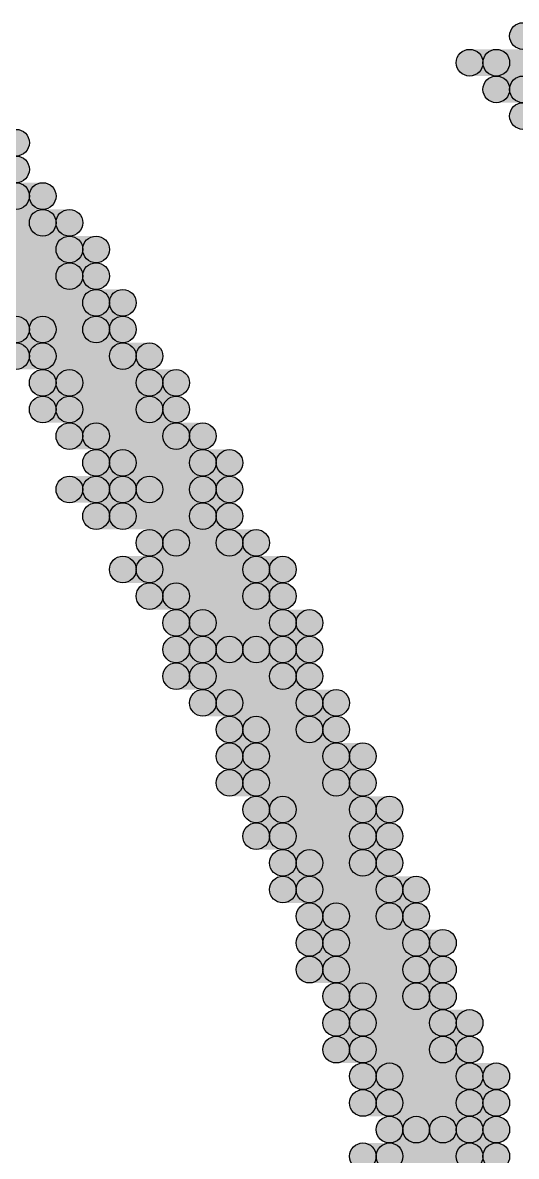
# Model space of a CAD drawing. Header units: millimetres. Extents: x 0 to 137, y 0 to 37.
# Drawn here: x 133.255 to 133.725, y 6.68 to 7.76 of the extents above; entities that cross this region are included whole.
import ezdxf

# ---------------------------------------------------------------- set-up
doc = ezdxf.new("R2010")
doc.units = ezdxf.units.MM
doc.layers.add('TopLayer', color=1, linetype='Continuous')
doc.layers.add('TopSolder', color=216, linetype='Continuous')

msp = doc.modelspace()

# ---------------------------------------------------------------- hatches: boundary and pattern name
at = {"layer": 'TopLayer'}
h = msp.add_hatch(color=1, dxfattribs=at)
edge = h.paths.add_edge_path()
edge.add_arc((133.7056, 7.7216), 0.0127, 0, 360)
for points in [[(133.7056, 7.7089), (133.7056, 7.7343), (133.7818, 7.7343), (133.7818, 7.7089)], [(133.1468, 7.5819), (133.1468, 7.6073), (133.2738, 7.6073), (133.2738, 7.5819)], [(133.1214, 7.5565), (133.1214, 7.5819), (133.2992, 7.5819), (133.2992, 7.5565)], [(133.1976, 7.5311), (133.1976, 7.5565), (133.3246, 7.5565), (133.3246, 7.5311)], [(133.223, 7.5057), (133.223, 7.5311), (133.3246, 7.5311), (133.3246, 7.5057)], [(133.223, 7.4803), (133.223, 7.5057), (133.35, 7.5057), (133.35, 7.4803)], [(133.2738, 7.4549), (133.2738, 7.4803), (133.35, 7.4803), (133.35, 7.4549)], [(133.2738, 7.4295), (133.2738, 7.4549), (133.3754, 7.4549), (133.3754, 7.4295)], [(133.2992, 7.4041), (133.2992, 7.4295), (133.4008, 7.4295), (133.4008, 7.4041)], [(133.2992, 7.3787), (133.2992, 7.4041), (133.4008, 7.4041), (133.4008, 7.3787)], [(133.3246, 7.3533), (133.3246, 7.3787), (133.4262, 7.3787), (133.4262, 7.3533)], [(133.35, 7.3279), (133.35, 7.3533), (133.4516, 7.3533), (133.4516, 7.3279)], [(133.3246, 7.3025), (133.3246, 7.3279), (133.35, 7.3279), (133.35, 7.3025)], [(133.3754, 7.3025), (133.3754, 7.3279), (133.4516, 7.3279), (133.4516, 7.3025)], [(133.35, 7.2771), (133.35, 7.3025), (133.4516, 7.3025), (133.4516, 7.2771)], [(133.4008, 7.2517), (133.4008, 7.2771), (133.477, 7.2771), (133.477, 7.2517)], [(133.3754, 7.2263), (133.3754, 7.2517), (133.5024, 7.2517), (133.5024, 7.2263)], [(133.4008, 7.2009), (133.4008, 7.2263), (133.5024, 7.2263), (133.5024, 7.2009)], [(133.4262, 7.1755), (133.4262, 7.2009), (133.5278, 7.2009), (133.5278, 7.1755)], [(133.4262, 7.1501), (133.4262, 7.1755), (133.477, 7.1755), (133.477, 7.1501)], [(133.5024, 7.1501), (133.5024, 7.1755), (133.5278, 7.1755), (133.5278, 7.1501)], [(133.4262, 7.1247), (133.4262, 7.1501), (133.5278, 7.1501), (133.5278, 7.1247)], [(133.4516, 7.0993), (133.4516, 7.1247), (133.5532, 7.1247), (133.5532, 7.0993)], [(133.477, 7.0739), (133.477, 7.0993), (133.5532, 7.0993), (133.5532, 7.0739)], [(133.477, 7.0485), (133.477, 7.0739), (133.5786, 7.0739), (133.5786, 7.0485)], [(133.477, 7.0231), (133.477, 7.0485), (133.5786, 7.0485), (133.5786, 7.0231)], [(133.5024, 6.9977), (133.5024, 7.0231), (133.604, 7.0231), (133.604, 6.9977)], [(133.5024, 6.9723), (133.5024, 6.9977), (133.604, 6.9977), (133.604, 6.9723)], [(133.5278, 6.9469), (133.5278, 6.9723), (133.604, 6.9723), (133.604, 6.9469)], [(133.5278, 6.9215), (133.5278, 6.9469), (133.6294, 6.9469), (133.6294, 6.9215)], [(133.5532, 6.8961), (133.5532, 6.9215), (133.6294, 6.9215), (133.6294, 6.8961)], [(133.5532, 6.8707), (133.5532, 6.8961), (133.6548, 6.8961), (133.6548, 6.8707)], [(133.5532, 6.8453), (133.5532, 6.8707), (133.6548, 6.8707), (133.6548, 6.8453)], [(133.5786, 6.8199), (133.5786, 6.8453), (133.6548, 6.8453), (133.6548, 6.8199)], [(133.5786, 6.7945), (133.5786, 6.8199), (133.6802, 6.8199), (133.6802, 6.7945)], [(133.5786, 6.7691), (133.5786, 6.7945), (133.6802, 6.7945), (133.6802, 6.7691)], [(133.604, 6.7437), (133.604, 6.7691), (133.7056, 6.7691), (133.7056, 6.7437)], [(133.604, 6.7183), (133.604, 6.7437), (133.7056, 6.7437), (133.7056, 6.7183)], [(133.6294, 6.6929), (133.6294, 6.7183), (133.6548, 6.7183), (133.6548, 6.6929)], [(133.6802, 6.6929), (133.6802, 6.7183), (133.7056, 6.7183), (133.7056, 6.6929)], [(133.604, 6.6675), (133.604, 6.6929), (133.7056, 6.6929), (133.7056, 6.6675)]]:
    msp.add_hatch(color=1, dxfattribs=at).paths.add_polyline_path(points)
h = msp.add_hatch(color=1, dxfattribs=at)
edge = h.paths.add_edge_path()
edge.add_arc((133.731, 7.6962), 0.0127, 0, 360)
h = msp.add_hatch(color=1, dxfattribs=at)
edge = h.paths.add_edge_path()
edge.add_arc((133.2484, 7.6454), 0.0127, 0, 360)
h = msp.add_hatch(color=1, dxfattribs=at)
edge = h.paths.add_edge_path()
edge.add_arc((133.2484, 7.62), 0.0127, 0, 360)
h = msp.add_hatch(color=1, dxfattribs=at)
edge = h.paths.add_edge_path()
edge.add_arc((133.2738, 7.5946), 0.0127, 0, 360)
h = msp.add_hatch(color=1, dxfattribs=at)
edge = h.paths.add_edge_path()
edge.add_arc((133.2992, 7.5692), 0.0127, 0, 360)
h = msp.add_hatch(color=1, dxfattribs=at)
edge = h.paths.add_edge_path()
edge.add_arc((133.3246, 7.5438), 0.0127, 0, 360)
h = msp.add_hatch(color=1, dxfattribs=at)
edge = h.paths.add_edge_path()
edge.add_arc((133.3246, 7.5184), 0.0127, 0, 360)
h = msp.add_hatch(color=1, dxfattribs=at)
edge = h.paths.add_edge_path()
edge.add_arc((133.35, 7.493), 0.0127, 0, 360)
h = msp.add_hatch(color=1, dxfattribs=at)
edge = h.paths.add_edge_path()
edge.add_arc((133.2738, 7.4676), 0.0127, 0, 360)
h = msp.add_hatch(color=1, dxfattribs=at)
edge = h.paths.add_edge_path()
edge.add_arc((133.35, 7.4676), 0.0127, 0, 360)
h = msp.add_hatch(color=1, dxfattribs=at)
edge = h.paths.add_edge_path()
edge.add_arc((133.2738, 7.4422), 0.0127, 0, 360)
h = msp.add_hatch(color=1, dxfattribs=at)
edge = h.paths.add_edge_path()
edge.add_arc((133.3754, 7.4422), 0.0127, 0, 360)
h = msp.add_hatch(color=1, dxfattribs=at)
edge = h.paths.add_edge_path()
edge.add_arc((133.2992, 7.4168), 0.0127, 0, 360)
h = msp.add_hatch(color=1, dxfattribs=at)
edge = h.paths.add_edge_path()
edge.add_arc((133.4008, 7.4168), 0.0127, 0, 360)
h = msp.add_hatch(color=1, dxfattribs=at)
edge = h.paths.add_edge_path()
edge.add_arc((133.2992, 7.3914), 0.0127, 0, 360)
h = msp.add_hatch(color=1, dxfattribs=at)
edge = h.paths.add_edge_path()
edge.add_arc((133.4008, 7.3914), 0.0127, 0, 360)
h = msp.add_hatch(color=1, dxfattribs=at)
edge = h.paths.add_edge_path()
edge.add_arc((133.3246, 7.366), 0.0127, 0, 360)
h = msp.add_hatch(color=1, dxfattribs=at)
edge = h.paths.add_edge_path()
edge.add_arc((133.4262, 7.366), 0.0127, 0, 360)
h = msp.add_hatch(color=1, dxfattribs=at)
edge = h.paths.add_edge_path()
edge.add_arc((133.35, 7.3406), 0.0127, 0, 360)
h = msp.add_hatch(color=1, dxfattribs=at)
edge = h.paths.add_edge_path()
edge.add_arc((133.4516, 7.3406), 0.0127, 0, 360)
h = msp.add_hatch(color=1, dxfattribs=at)
edge = h.paths.add_edge_path()
edge.add_arc((133.3246, 7.3152), 0.0127, 0, 360)
h = msp.add_hatch(color=1, dxfattribs=at)
edge = h.paths.add_edge_path()
edge.add_arc((133.35, 7.3152), 0.0127, 0, 360)
h = msp.add_hatch(color=1, dxfattribs=at)
edge = h.paths.add_edge_path()
edge.add_arc((133.3754, 7.3152), 0.0127, 0, 360)
h = msp.add_hatch(color=1, dxfattribs=at)
edge = h.paths.add_edge_path()
edge.add_arc((133.4516, 7.3152), 0.0127, 0, 360)
h = msp.add_hatch(color=1, dxfattribs=at)
edge = h.paths.add_edge_path()
edge.add_arc((133.35, 7.2898), 0.0127, 0, 360)
h = msp.add_hatch(color=1, dxfattribs=at)
edge = h.paths.add_edge_path()
edge.add_arc((133.4516, 7.2898), 0.0127, 0, 360)
h = msp.add_hatch(color=1, dxfattribs=at)
edge = h.paths.add_edge_path()
edge.add_arc((133.4008, 7.2644), 0.0127, 0, 360)
h = msp.add_hatch(color=1, dxfattribs=at)
edge = h.paths.add_edge_path()
edge.add_arc((133.477, 7.2644), 0.0127, 0, 360)
h = msp.add_hatch(color=1, dxfattribs=at)
edge = h.paths.add_edge_path()
edge.add_arc((133.3754, 7.239), 0.0127, 0, 360)
h = msp.add_hatch(color=1, dxfattribs=at)
edge = h.paths.add_edge_path()
edge.add_arc((133.5024, 7.239), 0.0127, 0, 360)
h = msp.add_hatch(color=1, dxfattribs=at)
edge = h.paths.add_edge_path()
edge.add_arc((133.4008, 7.2136), 0.0127, 0, 360)
h = msp.add_hatch(color=1, dxfattribs=at)
edge = h.paths.add_edge_path()
edge.add_arc((133.5024, 7.2136), 0.0127, 0, 360)
h = msp.add_hatch(color=1, dxfattribs=at)
edge = h.paths.add_edge_path()
edge.add_arc((133.4262, 7.1882), 0.0127, 0, 360)
h = msp.add_hatch(color=1, dxfattribs=at)
edge = h.paths.add_edge_path()
edge.add_arc((133.5278, 7.1882), 0.0127, 0, 360)
h = msp.add_hatch(color=1, dxfattribs=at)
edge = h.paths.add_edge_path()
edge.add_arc((133.4262, 7.1628), 0.0127, 0, 360)
h = msp.add_hatch(color=1, dxfattribs=at)
edge = h.paths.add_edge_path()
edge.add_arc((133.477, 7.1628), 0.0127, 0, 360)
h = msp.add_hatch(color=1, dxfattribs=at)
edge = h.paths.add_edge_path()
edge.add_arc((133.5024, 7.1628), 0.0127, 0, 360)
h = msp.add_hatch(color=1, dxfattribs=at)
edge = h.paths.add_edge_path()
edge.add_arc((133.5278, 7.1628), 0.0127, 0, 360)
h = msp.add_hatch(color=1, dxfattribs=at)
edge = h.paths.add_edge_path()
edge.add_arc((133.4262, 7.1374), 0.0127, 0, 360)
h = msp.add_hatch(color=1, dxfattribs=at)
edge = h.paths.add_edge_path()
edge.add_arc((133.5278, 7.1374), 0.0127, 0, 360)
h = msp.add_hatch(color=1, dxfattribs=at)
edge = h.paths.add_edge_path()
edge.add_arc((133.4516, 7.112), 0.0127, 0, 360)
h = msp.add_hatch(color=1, dxfattribs=at)
edge = h.paths.add_edge_path()
edge.add_arc((133.5532, 7.112), 0.0127, 0, 360)
h = msp.add_hatch(color=1, dxfattribs=at)
edge = h.paths.add_edge_path()
edge.add_arc((133.477, 7.0866), 0.0127, 0, 360)
h = msp.add_hatch(color=1, dxfattribs=at)
edge = h.paths.add_edge_path()
edge.add_arc((133.5532, 7.0866), 0.0127, 0, 360)
h = msp.add_hatch(color=1, dxfattribs=at)
edge = h.paths.add_edge_path()
edge.add_arc((133.477, 7.0612), 0.0127, 0, 360)
h = msp.add_hatch(color=1, dxfattribs=at)
edge = h.paths.add_edge_path()
edge.add_arc((133.5786, 7.0612), 0.0127, 0, 360)
h = msp.add_hatch(color=1, dxfattribs=at)
edge = h.paths.add_edge_path()
edge.add_arc((133.477, 7.0358), 0.0127, 0, 360)
h = msp.add_hatch(color=1, dxfattribs=at)
edge = h.paths.add_edge_path()
edge.add_arc((133.5786, 7.0358), 0.0127, 0, 360)
h = msp.add_hatch(color=1, dxfattribs=at)
edge = h.paths.add_edge_path()
edge.add_arc((133.5024, 7.0104), 0.0127, 0, 360)
h = msp.add_hatch(color=1, dxfattribs=at)
edge = h.paths.add_edge_path()
edge.add_arc((133.604, 7.0104), 0.0127, 0, 360)
h = msp.add_hatch(color=1, dxfattribs=at)
edge = h.paths.add_edge_path()
edge.add_arc((133.5024, 6.985), 0.0127, 0, 360)
h = msp.add_hatch(color=1, dxfattribs=at)
edge = h.paths.add_edge_path()
edge.add_arc((133.604, 6.985), 0.0127, 0, 360)
h = msp.add_hatch(color=1, dxfattribs=at)
edge = h.paths.add_edge_path()
edge.add_arc((133.5278, 6.9596), 0.0127, 0, 360)
h = msp.add_hatch(color=1, dxfattribs=at)
edge = h.paths.add_edge_path()
edge.add_arc((133.604, 6.9596), 0.0127, 0, 360)
h = msp.add_hatch(color=1, dxfattribs=at)
edge = h.paths.add_edge_path()
edge.add_arc((133.5278, 6.9342), 0.0127, 0, 360)
h = msp.add_hatch(color=1, dxfattribs=at)
edge = h.paths.add_edge_path()
edge.add_arc((133.6294, 6.9342), 0.0127, 0, 360)
h = msp.add_hatch(color=1, dxfattribs=at)
edge = h.paths.add_edge_path()
edge.add_arc((133.5532, 6.9088), 0.0127, 0, 360)
h = msp.add_hatch(color=1, dxfattribs=at)
edge = h.paths.add_edge_path()
edge.add_arc((133.6294, 6.9088), 0.0127, 0, 360)
h = msp.add_hatch(color=1, dxfattribs=at)
edge = h.paths.add_edge_path()
edge.add_arc((133.5532, 6.8834), 0.0127, 0, 360)
h = msp.add_hatch(color=1, dxfattribs=at)
edge = h.paths.add_edge_path()
edge.add_arc((133.6548, 6.8834), 0.0127, 0, 360)
h = msp.add_hatch(color=1, dxfattribs=at)
edge = h.paths.add_edge_path()
edge.add_arc((133.5532, 6.858), 0.0127, 0, 360)
h = msp.add_hatch(color=1, dxfattribs=at)
edge = h.paths.add_edge_path()
edge.add_arc((133.6548, 6.858), 0.0127, 0, 360)
h = msp.add_hatch(color=1, dxfattribs=at)
edge = h.paths.add_edge_path()
edge.add_arc((133.5786, 6.8326), 0.0127, 0, 360)
h = msp.add_hatch(color=1, dxfattribs=at)
edge = h.paths.add_edge_path()
edge.add_arc((133.6548, 6.8326), 0.0127, 0, 360)
h = msp.add_hatch(color=1, dxfattribs=at)
edge = h.paths.add_edge_path()
edge.add_arc((133.5786, 6.8072), 0.0127, 0, 360)
h = msp.add_hatch(color=1, dxfattribs=at)
edge = h.paths.add_edge_path()
edge.add_arc((133.6802, 6.8072), 0.0127, 0, 360)
h = msp.add_hatch(color=1, dxfattribs=at)
edge = h.paths.add_edge_path()
edge.add_arc((133.5786, 6.7818), 0.0127, 0, 360)
h = msp.add_hatch(color=1, dxfattribs=at)
edge = h.paths.add_edge_path()
edge.add_arc((133.6802, 6.7818), 0.0127, 0, 360)
h = msp.add_hatch(color=1, dxfattribs=at)
edge = h.paths.add_edge_path()
edge.add_arc((133.604, 6.7564), 0.0127, 0, 360)
h = msp.add_hatch(color=1, dxfattribs=at)
edge = h.paths.add_edge_path()
edge.add_arc((133.7056, 6.7564), 0.0127, 0, 360)
h = msp.add_hatch(color=1, dxfattribs=at)
edge = h.paths.add_edge_path()
edge.add_arc((133.604, 6.731), 0.0127, 0, 360)
h = msp.add_hatch(color=1, dxfattribs=at)
edge = h.paths.add_edge_path()
edge.add_arc((133.7056, 6.731), 0.0127, 0, 360)
h = msp.add_hatch(color=1, dxfattribs=at)
edge = h.paths.add_edge_path()
edge.add_arc((133.6294, 6.7056), 0.0127, 0, 360)
h = msp.add_hatch(color=1, dxfattribs=at)
edge = h.paths.add_edge_path()
edge.add_arc((133.6548, 6.7056), 0.0127, 0, 360)
h = msp.add_hatch(color=1, dxfattribs=at)
edge = h.paths.add_edge_path()
edge.add_arc((133.6802, 6.7056), 0.0127, 0, 360)
h = msp.add_hatch(color=1, dxfattribs=at)
edge = h.paths.add_edge_path()
edge.add_arc((133.7056, 6.7056), 0.0127, 0, 360)
h = msp.add_hatch(color=1, dxfattribs=at)
edge = h.paths.add_edge_path()
edge.add_arc((133.604, 6.6802), 0.0127, 0, 360)
h = msp.add_hatch(color=1, dxfattribs=at)
edge = h.paths.add_edge_path()
edge.add_arc((133.7056, 6.6802), 0.0127, 0, 360)
at = {"layer": 'TopSolder'}
h = msp.add_hatch(color=216, dxfattribs=at)
edge = h.paths.add_edge_path()
edge.add_arc((133.731, 7.747), 0.0127, 0, 360)
h = msp.add_hatch(color=216, dxfattribs=at)
edge = h.paths.add_edge_path()
edge.add_arc((133.6802, 7.7216), 0.0127, 0, 360)
for points in [[(133.6802, 7.7089), (133.6802, 7.7343), (133.7564, 7.7343), (133.7564, 7.7089)], [(133.7056, 7.6835), (133.7056, 7.7089), (133.7818, 7.7089), (133.7818, 7.6835)], [(133.096, 7.5565), (133.096, 7.5819), (133.2738, 7.5819), (133.2738, 7.5565)], [(133.1722, 7.5311), (133.1722, 7.5565), (133.2992, 7.5565), (133.2992, 7.5311)], [(133.1976, 7.5057), (133.1976, 7.5311), (133.2992, 7.5311), (133.2992, 7.5057)], [(133.1976, 7.4803), (133.1976, 7.5057), (133.3246, 7.5057), (133.3246, 7.4803)], [(133.2484, 7.4549), (133.2484, 7.4803), (133.3246, 7.4803), (133.3246, 7.4549)], [(133.2484, 7.4295), (133.2484, 7.4549), (133.35, 7.4549), (133.35, 7.4295)], [(133.2738, 7.4041), (133.2738, 7.4295), (133.3754, 7.4295), (133.3754, 7.4041)], [(133.2738, 7.3787), (133.2738, 7.4041), (133.3754, 7.4041), (133.3754, 7.3787)], [(133.2992, 7.3533), (133.2992, 7.3787), (133.4008, 7.3787), (133.4008, 7.3533)], [(133.3246, 7.3279), (133.3246, 7.3533), (133.4262, 7.3533), (133.4262, 7.3279)], [(133.2992, 7.3025), (133.2992, 7.3279), (133.3246, 7.3279), (133.3246, 7.3025)], [(133.35, 7.3025), (133.35, 7.3279), (133.4262, 7.3279), (133.4262, 7.3025)], [(133.3246, 7.2771), (133.3246, 7.3025), (133.4262, 7.3025), (133.4262, 7.2771)], [(133.3754, 7.2517), (133.3754, 7.2771), (133.4516, 7.2771), (133.4516, 7.2517)], [(133.35, 7.2263), (133.35, 7.2517), (133.477, 7.2517), (133.477, 7.2263)], [(133.3754, 7.2009), (133.3754, 7.2263), (133.477, 7.2263), (133.477, 7.2009)], [(133.4008, 7.1755), (133.4008, 7.2009), (133.5024, 7.2009), (133.5024, 7.1755)], [(133.4008, 7.1501), (133.4008, 7.1755), (133.4516, 7.1755), (133.4516, 7.1501)], [(133.477, 7.1501), (133.477, 7.1755), (133.5024, 7.1755), (133.5024, 7.1501)], [(133.4008, 7.1247), (133.4008, 7.1501), (133.5024, 7.1501), (133.5024, 7.1247)], [(133.4262, 7.0993), (133.4262, 7.1247), (133.5278, 7.1247), (133.5278, 7.0993)], [(133.4516, 7.0739), (133.4516, 7.0993), (133.5278, 7.0993), (133.5278, 7.0739)], [(133.4516, 7.0485), (133.4516, 7.0739), (133.5532, 7.0739), (133.5532, 7.0485)], [(133.4516, 7.0231), (133.4516, 7.0485), (133.5532, 7.0485), (133.5532, 7.0231)], [(133.477, 6.9977), (133.477, 7.0231), (133.5786, 7.0231), (133.5786, 6.9977)], [(133.477, 6.9723), (133.477, 6.9977), (133.5786, 6.9977), (133.5786, 6.9723)], [(133.5024, 6.9469), (133.5024, 6.9723), (133.5786, 6.9723), (133.5786, 6.9469)], [(133.5024, 6.9215), (133.5024, 6.9469), (133.604, 6.9469), (133.604, 6.9215)], [(133.5278, 6.8961), (133.5278, 6.9215), (133.604, 6.9215), (133.604, 6.8961)], [(133.5278, 6.8707), (133.5278, 6.8961), (133.6294, 6.8961), (133.6294, 6.8707)], [(133.5278, 6.8453), (133.5278, 6.8707), (133.6294, 6.8707), (133.6294, 6.8453)], [(133.5532, 6.8199), (133.5532, 6.8453), (133.6294, 6.8453), (133.6294, 6.8199)], [(133.5532, 6.7945), (133.5532, 6.8199), (133.6548, 6.8199), (133.6548, 6.7945)], [(133.5532, 6.7691), (133.5532, 6.7945), (133.6548, 6.7945), (133.6548, 6.7691)], [(133.5786, 6.7437), (133.5786, 6.7691), (133.6802, 6.7691), (133.6802, 6.7437)], [(133.5786, 6.7183), (133.5786, 6.7437), (133.6802, 6.7437), (133.6802, 6.7183)], [(133.604, 6.6929), (133.604, 6.7183), (133.6294, 6.7183), (133.6294, 6.6929)], [(133.6548, 6.6929), (133.6548, 6.7183), (133.6802, 6.7183), (133.6802, 6.6929)], [(133.5786, 6.6675), (133.5786, 6.6929), (133.6802, 6.6929), (133.6802, 6.6675)]]:
    msp.add_hatch(color=216, dxfattribs=at).paths.add_polyline_path(points)
h = msp.add_hatch(color=216, dxfattribs=at)
edge = h.paths.add_edge_path()
edge.add_arc((133.7056, 7.6962), 0.0127, 0, 360)
h = msp.add_hatch(color=216, dxfattribs=at)
edge = h.paths.add_edge_path()
edge.add_arc((133.731, 7.6708), 0.0127, 0, 360)
h = msp.add_hatch(color=216, dxfattribs=at)
edge = h.paths.add_edge_path()
edge.add_arc((133.2484, 7.5946), 0.0127, 0, 360)
h = msp.add_hatch(color=216, dxfattribs=at)
edge = h.paths.add_edge_path()
edge.add_arc((133.2738, 7.5692), 0.0127, 0, 360)
h = msp.add_hatch(color=216, dxfattribs=at)
edge = h.paths.add_edge_path()
edge.add_arc((133.2992, 7.5438), 0.0127, 0, 360)
h = msp.add_hatch(color=216, dxfattribs=at)
edge = h.paths.add_edge_path()
edge.add_arc((133.2992, 7.5184), 0.0127, 0, 360)
h = msp.add_hatch(color=216, dxfattribs=at)
edge = h.paths.add_edge_path()
edge.add_arc((133.3246, 7.493), 0.0127, 0, 360)
h = msp.add_hatch(color=216, dxfattribs=at)
edge = h.paths.add_edge_path()
edge.add_arc((133.2484, 7.4676), 0.0127, 0, 360)
h = msp.add_hatch(color=216, dxfattribs=at)
edge = h.paths.add_edge_path()
edge.add_arc((133.3246, 7.4676), 0.0127, 0, 360)
h = msp.add_hatch(color=216, dxfattribs=at)
edge = h.paths.add_edge_path()
edge.add_arc((133.2484, 7.4422), 0.0127, 0, 360)
h = msp.add_hatch(color=216, dxfattribs=at)
edge = h.paths.add_edge_path()
edge.add_arc((133.35, 7.4422), 0.0127, 0, 360)
h = msp.add_hatch(color=216, dxfattribs=at)
edge = h.paths.add_edge_path()
edge.add_arc((133.2738, 7.4168), 0.0127, 0, 360)
h = msp.add_hatch(color=216, dxfattribs=at)
edge = h.paths.add_edge_path()
edge.add_arc((133.3754, 7.4168), 0.0127, 0, 360)
h = msp.add_hatch(color=216, dxfattribs=at)
edge = h.paths.add_edge_path()
edge.add_arc((133.2738, 7.3914), 0.0127, 0, 360)
h = msp.add_hatch(color=216, dxfattribs=at)
edge = h.paths.add_edge_path()
edge.add_arc((133.3754, 7.3914), 0.0127, 0, 360)
h = msp.add_hatch(color=216, dxfattribs=at)
edge = h.paths.add_edge_path()
edge.add_arc((133.2992, 7.366), 0.0127, 0, 360)
h = msp.add_hatch(color=216, dxfattribs=at)
edge = h.paths.add_edge_path()
edge.add_arc((133.4008, 7.366), 0.0127, 0, 360)
h = msp.add_hatch(color=216, dxfattribs=at)
edge = h.paths.add_edge_path()
edge.add_arc((133.3246, 7.3406), 0.0127, 0, 360)
h = msp.add_hatch(color=216, dxfattribs=at)
edge = h.paths.add_edge_path()
edge.add_arc((133.4262, 7.3406), 0.0127, 0, 360)
h = msp.add_hatch(color=216, dxfattribs=at)
edge = h.paths.add_edge_path()
edge.add_arc((133.2992, 7.3152), 0.0127, 0, 360)
h = msp.add_hatch(color=216, dxfattribs=at)
edge = h.paths.add_edge_path()
edge.add_arc((133.3246, 7.3152), 0.0127, 0, 360)
h = msp.add_hatch(color=216, dxfattribs=at)
edge = h.paths.add_edge_path()
edge.add_arc((133.35, 7.3152), 0.0127, 0, 360)
h = msp.add_hatch(color=216, dxfattribs=at)
edge = h.paths.add_edge_path()
edge.add_arc((133.4262, 7.3152), 0.0127, 0, 360)
h = msp.add_hatch(color=216, dxfattribs=at)
edge = h.paths.add_edge_path()
edge.add_arc((133.3246, 7.2898), 0.0127, 0, 360)
h = msp.add_hatch(color=216, dxfattribs=at)
edge = h.paths.add_edge_path()
edge.add_arc((133.4262, 7.2898), 0.0127, 0, 360)
h = msp.add_hatch(color=216, dxfattribs=at)
edge = h.paths.add_edge_path()
edge.add_arc((133.3754, 7.2644), 0.0127, 0, 360)
h = msp.add_hatch(color=216, dxfattribs=at)
edge = h.paths.add_edge_path()
edge.add_arc((133.4516, 7.2644), 0.0127, 0, 360)
h = msp.add_hatch(color=216, dxfattribs=at)
edge = h.paths.add_edge_path()
edge.add_arc((133.35, 7.239), 0.0127, 0, 360)
h = msp.add_hatch(color=216, dxfattribs=at)
edge = h.paths.add_edge_path()
edge.add_arc((133.477, 7.239), 0.0127, 0, 360)
h = msp.add_hatch(color=216, dxfattribs=at)
edge = h.paths.add_edge_path()
edge.add_arc((133.3754, 7.2136), 0.0127, 0, 360)
h = msp.add_hatch(color=216, dxfattribs=at)
edge = h.paths.add_edge_path()
edge.add_arc((133.477, 7.2136), 0.0127, 0, 360)
h = msp.add_hatch(color=216, dxfattribs=at)
edge = h.paths.add_edge_path()
edge.add_arc((133.4008, 7.1882), 0.0127, 0, 360)
h = msp.add_hatch(color=216, dxfattribs=at)
edge = h.paths.add_edge_path()
edge.add_arc((133.5024, 7.1882), 0.0127, 0, 360)
h = msp.add_hatch(color=216, dxfattribs=at)
edge = h.paths.add_edge_path()
edge.add_arc((133.4008, 7.1628), 0.0127, 0, 360)
h = msp.add_hatch(color=216, dxfattribs=at)
edge = h.paths.add_edge_path()
edge.add_arc((133.4516, 7.1628), 0.0127, 0, 360)
h = msp.add_hatch(color=216, dxfattribs=at)
edge = h.paths.add_edge_path()
edge.add_arc((133.477, 7.1628), 0.0127, 0, 360)
h = msp.add_hatch(color=216, dxfattribs=at)
edge = h.paths.add_edge_path()
edge.add_arc((133.5024, 7.1628), 0.0127, 0, 360)
h = msp.add_hatch(color=216, dxfattribs=at)
edge = h.paths.add_edge_path()
edge.add_arc((133.4008, 7.1374), 0.0127, 0, 360)
h = msp.add_hatch(color=216, dxfattribs=at)
edge = h.paths.add_edge_path()
edge.add_arc((133.5024, 7.1374), 0.0127, 0, 360)
h = msp.add_hatch(color=216, dxfattribs=at)
edge = h.paths.add_edge_path()
edge.add_arc((133.4262, 7.112), 0.0127, 0, 360)
h = msp.add_hatch(color=216, dxfattribs=at)
edge = h.paths.add_edge_path()
edge.add_arc((133.5278, 7.112), 0.0127, 0, 360)
h = msp.add_hatch(color=216, dxfattribs=at)
edge = h.paths.add_edge_path()
edge.add_arc((133.4516, 7.0866), 0.0127, 0, 360)
h = msp.add_hatch(color=216, dxfattribs=at)
edge = h.paths.add_edge_path()
edge.add_arc((133.5278, 7.0866), 0.0127, 0, 360)
h = msp.add_hatch(color=216, dxfattribs=at)
edge = h.paths.add_edge_path()
edge.add_arc((133.4516, 7.0612), 0.0127, 0, 360)
h = msp.add_hatch(color=216, dxfattribs=at)
edge = h.paths.add_edge_path()
edge.add_arc((133.5532, 7.0612), 0.0127, 0, 360)
h = msp.add_hatch(color=216, dxfattribs=at)
edge = h.paths.add_edge_path()
edge.add_arc((133.4516, 7.0358), 0.0127, 0, 360)
h = msp.add_hatch(color=216, dxfattribs=at)
edge = h.paths.add_edge_path()
edge.add_arc((133.5532, 7.0358), 0.0127, 0, 360)
h = msp.add_hatch(color=216, dxfattribs=at)
edge = h.paths.add_edge_path()
edge.add_arc((133.477, 7.0104), 0.0127, 0, 360)
h = msp.add_hatch(color=216, dxfattribs=at)
edge = h.paths.add_edge_path()
edge.add_arc((133.5786, 7.0104), 0.0127, 0, 360)
h = msp.add_hatch(color=216, dxfattribs=at)
edge = h.paths.add_edge_path()
edge.add_arc((133.477, 6.985), 0.0127, 0, 360)
h = msp.add_hatch(color=216, dxfattribs=at)
edge = h.paths.add_edge_path()
edge.add_arc((133.5786, 6.985), 0.0127, 0, 360)
h = msp.add_hatch(color=216, dxfattribs=at)
edge = h.paths.add_edge_path()
edge.add_arc((133.5024, 6.9596), 0.0127, 0, 360)
h = msp.add_hatch(color=216, dxfattribs=at)
edge = h.paths.add_edge_path()
edge.add_arc((133.5786, 6.9596), 0.0127, 0, 360)
h = msp.add_hatch(color=216, dxfattribs=at)
edge = h.paths.add_edge_path()
edge.add_arc((133.5024, 6.9342), 0.0127, 0, 360)
h = msp.add_hatch(color=216, dxfattribs=at)
edge = h.paths.add_edge_path()
edge.add_arc((133.604, 6.9342), 0.0127, 0, 360)
h = msp.add_hatch(color=216, dxfattribs=at)
edge = h.paths.add_edge_path()
edge.add_arc((133.5278, 6.9088), 0.0127, 0, 360)
h = msp.add_hatch(color=216, dxfattribs=at)
edge = h.paths.add_edge_path()
edge.add_arc((133.604, 6.9088), 0.0127, 0, 360)
h = msp.add_hatch(color=216, dxfattribs=at)
edge = h.paths.add_edge_path()
edge.add_arc((133.5278, 6.8834), 0.0127, 0, 360)
h = msp.add_hatch(color=216, dxfattribs=at)
edge = h.paths.add_edge_path()
edge.add_arc((133.6294, 6.8834), 0.0127, 0, 360)
h = msp.add_hatch(color=216, dxfattribs=at)
edge = h.paths.add_edge_path()
edge.add_arc((133.5278, 6.858), 0.0127, 0, 360)
h = msp.add_hatch(color=216, dxfattribs=at)
edge = h.paths.add_edge_path()
edge.add_arc((133.6294, 6.858), 0.0127, 0, 360)
h = msp.add_hatch(color=216, dxfattribs=at)
edge = h.paths.add_edge_path()
edge.add_arc((133.5532, 6.8326), 0.0127, 0, 360)
h = msp.add_hatch(color=216, dxfattribs=at)
edge = h.paths.add_edge_path()
edge.add_arc((133.6294, 6.8326), 0.0127, 0, 360)
h = msp.add_hatch(color=216, dxfattribs=at)
edge = h.paths.add_edge_path()
edge.add_arc((133.5532, 6.8072), 0.0127, 0, 360)
h = msp.add_hatch(color=216, dxfattribs=at)
edge = h.paths.add_edge_path()
edge.add_arc((133.6548, 6.8072), 0.0127, 0, 360)
h = msp.add_hatch(color=216, dxfattribs=at)
edge = h.paths.add_edge_path()
edge.add_arc((133.5532, 6.7818), 0.0127, 0, 360)
h = msp.add_hatch(color=216, dxfattribs=at)
edge = h.paths.add_edge_path()
edge.add_arc((133.6548, 6.7818), 0.0127, 0, 360)
h = msp.add_hatch(color=216, dxfattribs=at)
edge = h.paths.add_edge_path()
edge.add_arc((133.5786, 6.7564), 0.0127, 0, 360)
h = msp.add_hatch(color=216, dxfattribs=at)
edge = h.paths.add_edge_path()
edge.add_arc((133.6802, 6.7564), 0.0127, 0, 360)
h = msp.add_hatch(color=216, dxfattribs=at)
edge = h.paths.add_edge_path()
edge.add_arc((133.5786, 6.731), 0.0127, 0, 360)
h = msp.add_hatch(color=216, dxfattribs=at)
edge = h.paths.add_edge_path()
edge.add_arc((133.6802, 6.731), 0.0127, 0, 360)
h = msp.add_hatch(color=216, dxfattribs=at)
edge = h.paths.add_edge_path()
edge.add_arc((133.604, 6.7056), 0.0127, 0, 360)
h = msp.add_hatch(color=216, dxfattribs=at)
edge = h.paths.add_edge_path()
edge.add_arc((133.6294, 6.7056), 0.0127, 0, 360)
h = msp.add_hatch(color=216, dxfattribs=at)
edge = h.paths.add_edge_path()
edge.add_arc((133.6548, 6.7056), 0.0127, 0, 360)
h = msp.add_hatch(color=216, dxfattribs=at)
edge = h.paths.add_edge_path()
edge.add_arc((133.6802, 6.7056), 0.0127, 0, 360)
h = msp.add_hatch(color=216, dxfattribs=at)
edge = h.paths.add_edge_path()
edge.add_arc((133.5786, 6.6802), 0.0127, 0, 360)
h = msp.add_hatch(color=216, dxfattribs=at)
edge = h.paths.add_edge_path()
edge.add_arc((133.6802, 6.6802), 0.0127, 0, 360)

# ---------------------------------------------------------------- linework, layer by layer
at = {"layer": 'TopLayer'}
for centre in [(133.7056, 7.7216), (133.731, 7.6962), (133.2484, 7.6454), (133.2484, 7.62), (133.2738, 7.5946), (133.2992, 7.5692), (133.3246, 7.5438), (133.3246, 7.5184), (133.35, 7.493), (133.2738, 7.4676), (133.35, 7.4676), (133.2738, 7.4422), (133.3754, 7.4422), (133.2992, 7.4168), (133.4008, 7.4168), (133.2992, 7.3914), (133.4008, 7.3914), (133.3246, 7.366), (133.4262, 7.366), (133.35, 7.3406), (133.4516, 7.3406), (133.3246, 7.3152), (133.35, 7.3152), (133.3754, 7.3152), (133.4516, 7.3152), (133.35, 7.2898), (133.4516, 7.2898), (133.4008, 7.2644), (133.477, 7.2644), (133.3754, 7.239), (133.5024, 7.239), (133.4008, 7.2136), (133.5024, 7.2136), (133.4262, 7.1882), (133.5278, 7.1882), (133.4262, 7.1628), (133.477, 7.1628), (133.5024, 7.1628), (133.5278, 7.1628), (133.4262, 7.1374), (133.5278, 7.1374), (133.4516, 7.112), (133.5532, 7.112), (133.477, 7.0866), (133.5532, 7.0866), (133.477, 7.0612), (133.5786, 7.0612), (133.477, 7.0358), (133.5786, 7.0358), (133.5024, 7.0104), (133.604, 7.0104), (133.5024, 6.985), (133.604, 6.985), (133.5278, 6.9596), (133.604, 6.9596), (133.5278, 6.9342), (133.6294, 6.9342), (133.5532, 6.9088), (133.6294, 6.9088), (133.5532, 6.8834), (133.6548, 6.8834), (133.5532, 6.858), (133.6548, 6.858), (133.5786, 6.8326), (133.6548, 6.8326), (133.5786, 6.8072), (133.6802, 6.8072), (133.5786, 6.7818), (133.6802, 6.7818), (133.604, 6.7564), (133.7056, 6.7564), (133.604, 6.731), (133.7056, 6.731), (133.6294, 6.7056), (133.6548, 6.7056), (133.6802, 6.7056), (133.7056, 6.7056), (133.604, 6.6802), (133.7056, 6.6802)]:
    msp.add_circle(centre, 0.0127, dxfattribs=at)
at = {"layer": 'TopSolder'}
for centre in [(133.731, 7.747), (133.6802, 7.7216), (133.7056, 7.6962), (133.731, 7.6708), (133.2484, 7.5946), (133.2738, 7.5692), (133.2992, 7.5438), (133.2992, 7.5184), (133.3246, 7.493), (133.2484, 7.4676), (133.3246, 7.4676), (133.2484, 7.4422), (133.35, 7.4422), (133.2738, 7.4168), (133.3754, 7.4168), (133.2738, 7.3914), (133.3754, 7.3914), (133.2992, 7.366), (133.4008, 7.366), (133.3246, 7.3406), (133.4262, 7.3406), (133.2992, 7.3152), (133.3246, 7.3152), (133.35, 7.3152), (133.4262, 7.3152), (133.3246, 7.2898), (133.4262, 7.2898), (133.3754, 7.2644), (133.4516, 7.2644), (133.35, 7.239), (133.477, 7.239), (133.3754, 7.2136), (133.477, 7.2136), (133.4008, 7.1882), (133.5024, 7.1882), (133.4008, 7.1628), (133.4516, 7.1628), (133.477, 7.1628), (133.5024, 7.1628), (133.4008, 7.1374), (133.5024, 7.1374), (133.4262, 7.112), (133.5278, 7.112), (133.4516, 7.0866), (133.5278, 7.0866), (133.4516, 7.0612), (133.5532, 7.0612), (133.4516, 7.0358), (133.5532, 7.0358), (133.477, 7.0104), (133.5786, 7.0104), (133.477, 6.985), (133.5786, 6.985), (133.5024, 6.9596), (133.5786, 6.9596), (133.5024, 6.9342), (133.604, 6.9342), (133.5278, 6.9088), (133.604, 6.9088), (133.5278, 6.8834), (133.6294, 6.8834), (133.5278, 6.858), (133.6294, 6.858), (133.5532, 6.8326), (133.6294, 6.8326), (133.5532, 6.8072), (133.6548, 6.8072), (133.5532, 6.7818), (133.6548, 6.7818), (133.5786, 6.7564), (133.6802, 6.7564), (133.5786, 6.731), (133.6802, 6.731), (133.604, 6.7056), (133.6294, 6.7056), (133.6548, 6.7056), (133.6802, 6.7056), (133.5786, 6.6802), (133.6802, 6.6802)]:
    msp.add_circle(centre, 0.0127, dxfattribs=at)

doc.saveas('drawing.dxf')
